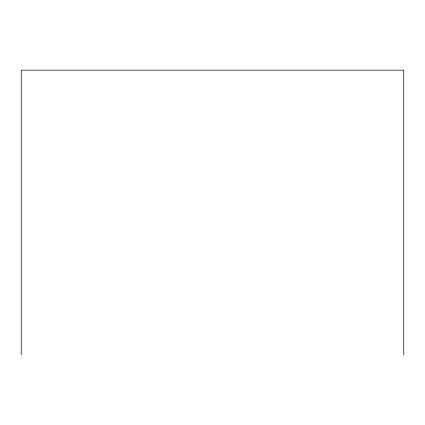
<?xml version="1.0" encoding="UTF-8"?>
<svg xmlns="http://www.w3.org/2000/svg" width="425" height="425" viewBox="0 0 425 425"><rect width="100%" height="100%" fill="white"/><g stroke="black" fill="none" stroke-linecap="round" stroke-linejoin="round"><path stroke-width="0.64" d="M403.75 354.854L403.75 70.146L21.25 70.146L21.25 354.854"/></g></svg>
